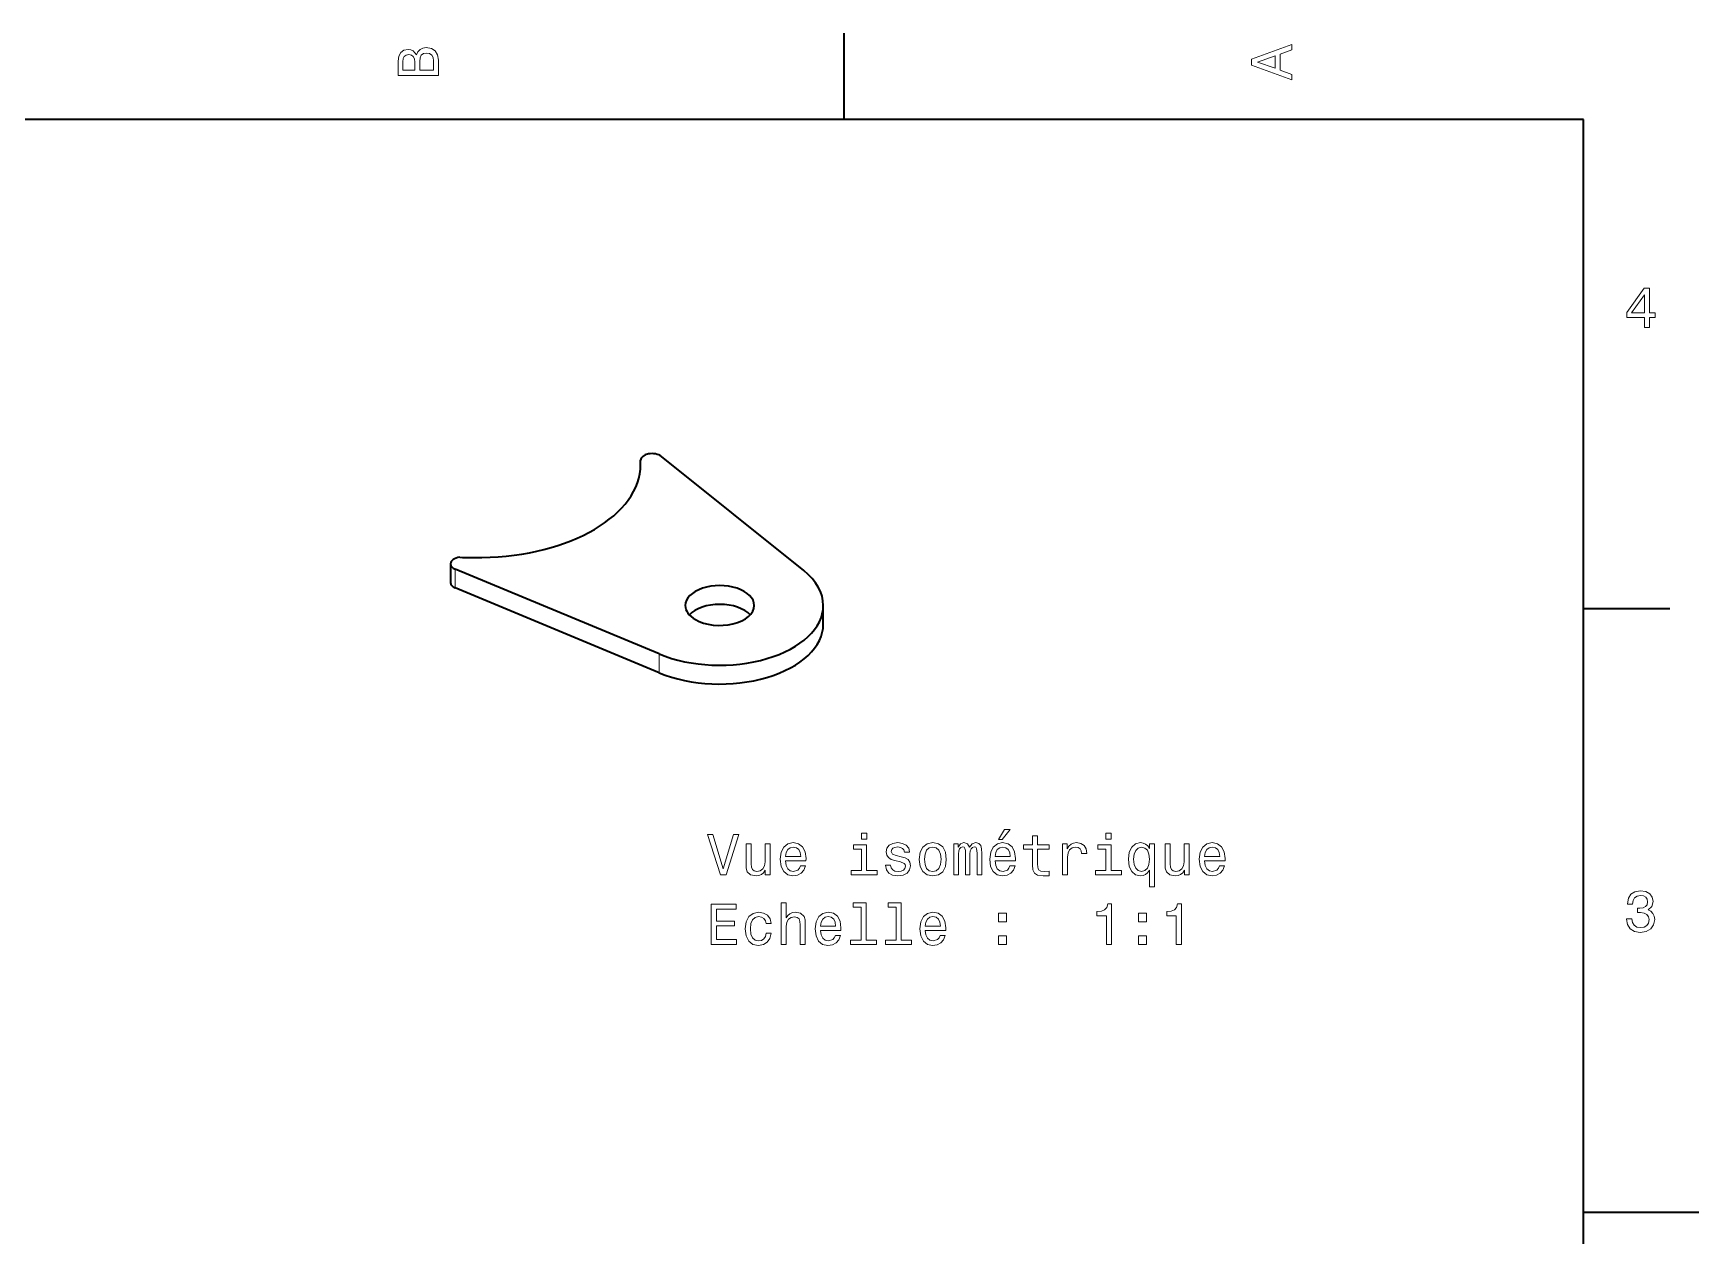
# Model space of a CAD drawing. Extents: x 0 to 297, y 0 to 210.
# Drawn here: x 152.2 to 297, y 103 to 207.5 of the extents above; entities that cross this region are included whole.
import ezdxf

# ---------------------------------------------------------------- set-up
doc = ezdxf.new("R2010")
doc.units = 0

msp = doc.modelspace()

# ---------------------------------------------------------------- linework, layer by layer
at = {"color": 7, "lineweight": 35, "ltscale": 0.1875}
for p, q in [((222.699997, 200), (222.699997, 207.5)), ((287, 157.5), (294.5, 157.5))]:
    msp.add_line(p, q, dxfattribs=at)
at = {"color": 7, "lineweight": 35}
for p, q in [((287, 200), (10, 200)), ((287, 10), (287, 200))]:
    msp.add_line(p, q, dxfattribs=at)
at = {"color": 7, "lineweight": 35, "ltscale": 0.017934}
msp.add_line((205.007416, 169.658142), (205.007416, 170.375488), dxfattribs=at)
at = {"color": 7, "lineweight": 13, "ltscale": 0.016999}
msp.add_line((205.008347, 169.670685), (205.008347, 170.350647), dxfattribs=at)
at = {"color": 7, "lineweight": 35, "ltscale": 0.396766}
msp.add_line((219.201172, 160.785248), (206.818924, 170.712845), dxfattribs=at)
at = {"color": 7, "lineweight": 35, "ltscale": 0.040825}
for p, q in [((188.489746, 161.373245), (188.489746, 159.74025)), ((220.897705, 156.115753), (220.897705, 157.748749))]:
    msp.add_line(p, q, dxfattribs=at)
at = {"color": 7, "lineweight": 13, "ltscale": 0.040825}
for p, q in [((188.90538, 160.904739), (188.90538, 159.271744)), ((206.638474, 151.899185), (206.638474, 153.532181))]:
    msp.add_line(p, q, dxfattribs=at)
at = {"color": 7, "lineweight": 35, "ltscale": 0.480115}
for p, q in [((206.638474, 153.532181), (188.90538, 160.904739)), ((206.638474, 151.899185), (188.90538, 159.271744))]:
    msp.add_line(p, q, dxfattribs=at)
at = {"color": 7, "lineweight": 35, "ltscale": 0.25}
msp.add_line((287, 105), (297, 105), dxfattribs=at)
at = {"color": 7, "lineweight": 13}
for points in [[(185.542007, 205.630417), (185.249496, 205.983429), (185.052811, 206.074219), (184.81073, 206.104477), (184.432495, 206.03891), (184.160156, 205.842224), (183.993729, 205.524506), (183.933212, 205.080704), (183.933212, 203.835022), (187.433212, 203.835022), (187.433212, 205.151306), (187.36261, 205.620331), (187.155838, 205.968307), (186.828018, 206.185165), (186.384216, 206.260818), (186.08667, 206.215424), (185.839554, 206.094391), (185.65799, 205.897705)], [(185.385666, 204.984879), (185.385666, 204.298996), (184.351807, 204.298996), (184.351807, 205.025223), (184.382065, 205.297562), (184.472839, 205.489197), (184.629181, 205.605194), (184.86116, 205.645538), (185.093155, 205.600143), (185.254532, 205.479111), (185.355408, 205.272339)], [(187.014618, 205.095825), (187.014618, 204.298996), (185.809296, 204.298996), (185.809296, 205.050446), (185.844589, 205.368164), (185.9505, 205.595108), (186.132065, 205.731277), (186.394302, 205.776657), (186.671692, 205.731277), (186.863327, 205.605194), (186.979324, 205.393372)], [(261.633209, 203.466858), (261.633209, 203.930847), (260.604401, 204.298996), (260.604401, 205.695969), (261.633209, 206.064133), (261.633209, 206.538193), (258.128174, 205.257217), (258.128174, 204.742798)], [(260.17572, 204.460388), (258.632477, 205), (260.17572, 205.539627)], [(292.277374, 181.916794), (292.731262, 181.916794), (292.731262, 182.784225), (293.23056, 182.784225), (293.23056, 183.187683), (292.731262, 183.187683), (292.731262, 185.341141), (292.272339, 185.341141), (290.739197, 183.228027), (290.739197, 182.784225), (292.277374, 182.784225)], [(291.162842, 183.187683), (292.277374, 184.756134), (292.277374, 183.187683)], [(213.080048, 137.828201), (212.202515, 134.847641), (211.299789, 137.828201), (210.820679, 137.828201), (211.950363, 134.323151), (212.454681, 134.323151), (213.559143, 137.828201)], [(224.674423, 137.944183), (224.205399, 137.944183), (224.205399, 137.439865), (224.674423, 137.439865)], [(236.142731, 137.399521), (236.440277, 137.399521), (237.141281, 138.256866), (236.647049, 138.256866)], [(239.077881, 136.562347), (239.077881, 135.205719), (239.108139, 134.766953), (239.249359, 134.464355), (239.531769, 134.287842), (240.01088, 134.227325), (240.53537, 134.252548), (240.53537, 134.635834), (240.152084, 134.605576), (239.804108, 134.64592), (239.617508, 134.772003), (239.536819, 134.98381), (239.521683, 135.281357), (239.521683, 136.562347), (240.53537, 136.562347), (240.53537, 136.940582), (239.521683, 136.940582), (239.521683, 137.732376), (239.077881, 137.732376), (239.077881, 136.940582), (238.31131, 136.940582), (238.31131, 136.562347)], [(245.926575, 137.944183), (245.457565, 137.944183), (245.457565, 137.439865), (245.926575, 137.439865)], [(216.282486, 137.031357), (215.838684, 137.031357), (215.838684, 135.467957), (215.788254, 135.104858), (215.641998, 134.842606), (215.415054, 134.681213), (215.117508, 134.630783), (214.880478, 134.671127), (214.729172, 134.792175), (214.643448, 134.998947), (214.623276, 135.291443), (214.623276, 137.031357), (214.179474, 137.031357), (214.179474, 135.251099), (214.194595, 134.893036), (214.290421, 134.59549), (214.582932, 134.323151), (215.051941, 134.227325), (215.304108, 134.262634), (215.520966, 134.353409), (215.707565, 134.50975), (215.858856, 134.736694), (215.858856, 134.323151), (216.282486, 134.323151)], [(217.618942, 135.54866), (219.394165, 135.54866), (219.3992, 135.755432), (219.318512, 136.335403), (219.096619, 136.769119), (218.743591, 137.031357), (218.274567, 137.127182), (217.815628, 137.026321), (217.462601, 136.743896), (217.235657, 136.284973), (217.154968, 135.679779), (217.230621, 135.059464), (217.457565, 134.605576), (217.805542, 134.323151), (218.25943, 134.227325), (218.652802, 134.292892), (218.975571, 134.464355), (219.212601, 134.736694), (219.34877, 135.099808), (218.910019, 135.099808), (218.819229, 134.898071), (218.68811, 134.74678), (218.314911, 134.625748), (218.027451, 134.681213), (217.810593, 134.857727), (217.669373, 135.145203), (217.618942, 135.533524)], [(217.618942, 135.92186), (217.674423, 136.269836), (217.810593, 136.527039), (218.017365, 136.68338), (218.289703, 136.738861), (218.556992, 136.68338), (218.763763, 136.527039), (218.889847, 136.269836), (218.935226, 135.92186)], [(224.659286, 134.69635), (224.659286, 136.940582), (223.519531, 136.940582), (223.519531, 136.562347), (224.215485, 136.562347), (224.215485, 134.69635), (223.307709, 134.69635), (223.307709, 134.323151), (225.577164, 134.323151), (225.577164, 134.69635)], [(227.665054, 135.901688), (227.236389, 136.002548), (226.918655, 136.118546), (226.812744, 136.355576), (226.843018, 136.522003), (226.948914, 136.643036), (227.120392, 136.718689), (227.367508, 136.748947), (227.604538, 136.718689), (227.791138, 136.627899), (227.91217, 136.491745), (227.962616, 136.310181), (228.396332, 136.310181), (228.396332, 136.320267), (228.320679, 136.648071), (228.113907, 136.905289), (227.791138, 137.066666), (227.367508, 137.127182), (226.938828, 137.066666), (226.62616, 136.900238), (226.429474, 136.653122), (226.368942, 136.340439), (226.414337, 136.037842), (226.555542, 135.826035), (226.787537, 135.674728), (227.125427, 135.568832), (227.619675, 135.447784), (227.922256, 135.321716), (228.00296, 135.22084), (228.033218, 135.06955), (227.987823, 134.88295), (227.866791, 134.741745), (227.670105, 134.650955), (227.407852, 134.620697), (227.130478, 134.650955), (226.928741, 134.756866), (226.792572, 134.928345), (226.737106, 135.165375), (226.308426, 135.165375), (226.379028, 134.761917), (226.5858, 134.469406), (226.91362, 134.292892), (227.367508, 134.227325), (227.841568, 134.292892), (228.189545, 134.469406), (228.401367, 134.751831), (228.47702, 135.11998), (228.421539, 135.437698), (228.265198, 135.654556), (228.007996, 135.795776)], [(229.243591, 135.674728), (229.32428, 135.059464), (229.556274, 134.605576), (229.924423, 134.323151), (230.418655, 134.227325), (230.907852, 134.323151), (231.276001, 134.600525), (231.507996, 135.054413), (231.593735, 135.674728), (231.507996, 136.290009), (231.276001, 136.748947), (230.907852, 137.026321), (230.418655, 137.127182), (229.924423, 137.026321), (229.556274, 136.743896), (229.32428, 136.290009)], [(229.697479, 135.679779), (229.742859, 136.133667), (229.884079, 136.461487), (230.111023, 136.663208), (230.418655, 136.73381), (230.721252, 136.663208), (230.948196, 136.466522), (231.089417, 136.133667), (231.139847, 135.679779), (231.089417, 135.22084), (230.948196, 134.887985), (230.721252, 134.686264), (230.418655, 134.620697), (230.111023, 134.686264), (229.884079, 134.887985), (229.742859, 135.22084)], [(232.234222, 134.323151), (232.642731, 134.323151), (232.642731, 136.133667), (232.667938, 136.406006), (232.743591, 136.602692), (232.859589, 136.718689), (233.01088, 136.764069), (233.131912, 136.723724), (233.212616, 136.622864), (233.25296, 136.451385), (233.268082, 136.224442), (233.268082, 134.323151), (233.651367, 134.323151), (233.651367, 136.133667), (233.67659, 136.400955), (233.752228, 136.597641), (233.873276, 136.718689), (234.024567, 136.764069), (234.145599, 136.723724), (234.226303, 136.622864), (234.276733, 136.224442), (234.276733, 134.323151), (234.685226, 134.323151), (234.685226, 136.194183), (234.660019, 136.58252), (234.579315, 136.880066), (234.417938, 137.06163), (234.155701, 137.127182), (233.848053, 137.026321), (233.611023, 136.73381), (233.424423, 137.021271), (233.11174, 137.127182), (232.82428, 137.026321), (232.627594, 136.743896), (232.627594, 137.031357), (232.234222, 137.031357)], [(235.835083, 135.54866), (237.610306, 135.54866), (237.615341, 135.755432), (237.534653, 136.335403), (237.312744, 136.769119), (236.959732, 137.031357), (236.490707, 137.127182), (236.031769, 137.026321), (235.678741, 136.743896), (235.451797, 136.284973), (235.371109, 135.679779), (235.446762, 135.059464), (235.673706, 134.605576), (236.021683, 134.323151), (236.475571, 134.227325), (236.868942, 134.292892), (237.191711, 134.464355), (237.428741, 134.736694), (237.564911, 135.099808), (237.12616, 135.099808), (237.03537, 134.898071), (236.904251, 134.74678), (236.531052, 134.625748), (236.243591, 134.681213), (236.026733, 134.857727), (235.885513, 135.145203), (235.835083, 135.533524)], [(235.835083, 135.92186), (235.890564, 136.269836), (236.026733, 136.527039), (236.233505, 136.68338), (236.505829, 136.738861), (236.773132, 136.68338), (236.979904, 136.527039), (237.105988, 136.269836), (237.151367, 135.92186)], [(241.685226, 134.323151), (242.129028, 134.323151), (242.129028, 135.871414), (242.174423, 136.244614), (242.310593, 136.511917), (242.532486, 136.673294), (242.830048, 136.728775), (243.051941, 136.693466), (243.218369, 136.592606), (243.319229, 136.421127), (243.354538, 136.189148), (243.803375, 136.189148), (243.742859, 136.597641), (243.576447, 136.890152), (243.299057, 137.066666), (242.920822, 137.127182), (242.66362, 137.086838), (242.441711, 136.985977), (242.245026, 136.814499), (242.088684, 136.58252), (242.088684, 137.031357), (241.685226, 137.031357)], [(245.911453, 134.69635), (245.911453, 136.940582), (244.771683, 136.940582), (244.771683, 136.562347), (245.467651, 136.562347), (245.467651, 134.69635), (244.559875, 134.69635), (244.559875, 134.323151), (246.829315, 134.323151), (246.829315, 134.69635)], [(249.255112, 136.612778), (249.09877, 136.839722), (248.922256, 137.001099), (248.715485, 137.091888), (248.478455, 137.127182), (248.049774, 137.026321), (247.716919, 136.743896), (247.500061, 136.290009), (247.424423, 135.679779), (247.500061, 135.064499), (247.716919, 134.610611), (248.049774, 134.323151), (248.478455, 134.227325), (248.715485, 134.257584), (248.917221, 134.343323), (249.093719, 134.499664), (249.255112, 134.736694), (249.255112, 133.274155), (249.698914, 133.274155), (249.698914, 137.031357), (249.255112, 137.031357)], [(247.878311, 135.679779), (247.923706, 136.128632), (248.064911, 136.456436), (248.276733, 136.658173), (248.554108, 136.728775), (248.846619, 136.658173), (249.068512, 136.461487), (249.199631, 136.133667), (249.250061, 135.679779), (249.199631, 135.22084), (249.068512, 134.893036), (248.846619, 134.691299), (248.554108, 134.625748), (248.276733, 134.691299), (248.064911, 134.893036), (247.923706, 135.225891)], [(252.714767, 137.031357), (252.270966, 137.031357), (252.270966, 135.467957), (252.22052, 135.104858), (252.07428, 134.842606), (251.847321, 134.681213), (251.549774, 134.630783), (251.312744, 134.671127), (251.161453, 134.792175), (251.075714, 134.998947), (251.055542, 135.291443), (251.055542, 137.031357), (250.61174, 137.031357), (250.61174, 135.251099), (250.626862, 134.893036), (250.722687, 134.59549), (251.015198, 134.323151), (251.484222, 134.227325), (251.736374, 134.262634), (251.953247, 134.353409), (252.139832, 134.50975), (252.291138, 134.736694), (252.291138, 134.323151), (252.714767, 134.323151)], [(254.051224, 135.54866), (255.826431, 135.54866), (255.831482, 135.755432), (255.750793, 136.335403), (255.528885, 136.769119), (255.175858, 137.031357), (254.706848, 137.127182), (254.24791, 137.026321), (253.894882, 136.743896), (253.667938, 136.284973), (253.58725, 135.679779), (253.662888, 135.059464), (253.889832, 134.605576), (254.237823, 134.323151), (254.691711, 134.227325), (255.085083, 134.292892), (255.407852, 134.464355), (255.644882, 134.736694), (255.781052, 135.099808), (255.342285, 135.099808), (255.251511, 134.898071), (255.120392, 134.74678), (254.747192, 134.625748), (254.459717, 134.681213), (254.242859, 134.857727), (254.101654, 135.145203), (254.051224, 135.533524)], [(254.051224, 135.92186), (254.106689, 136.269836), (254.242859, 136.527039), (254.449631, 136.68338), (254.72197, 136.738861), (254.989258, 136.68338), (255.19603, 136.527039), (255.322113, 136.269836), (255.367493, 135.92186)], [(211.143448, 128.276321), (213.362457, 128.276321), (213.362457, 128.699951), (211.607422, 128.699951), (211.607422, 129.885117), (213.170822, 129.885117), (213.170822, 130.303696), (211.607422, 130.303696), (211.607422, 131.352692), (213.322113, 131.352692), (213.322113, 131.776321), (211.143448, 131.776321)], [(217.230621, 128.276321), (217.674423, 128.276321), (217.674423, 129.839722), (217.719818, 130.197784), (217.866058, 130.460037), (218.093018, 130.621429), (218.395599, 130.681946), (218.63768, 130.631516), (218.788971, 130.495346), (218.864624, 130.268402), (218.889847, 129.965805), (218.889847, 128.276321), (219.333649, 128.276321), (219.333649, 130.05658), (219.313477, 130.414642), (219.222687, 130.712204), (218.92514, 130.984528), (218.461166, 131.080353), (218.209, 131.045059), (217.992142, 130.949234), (217.810593, 130.797928), (217.674423, 130.591156), (217.674423, 131.897354), (217.230621, 131.897354)], [(224.185226, 131.524155), (224.185226, 128.649521), (223.2724, 128.649521), (223.2724, 128.276321), (225.536819, 128.276321), (225.536819, 128.649521), (224.629028, 128.649521), (224.629028, 131.897354), (223.489258, 131.897354), (223.489258, 131.524155)], [(227.221252, 131.524155), (227.221252, 128.649521), (226.308426, 128.649521), (226.308426, 128.276321), (228.572845, 128.276321), (228.572845, 128.649521), (227.665054, 128.649521), (227.665054, 131.897354), (226.525284, 131.897354), (226.525284, 131.524155)], [(245.507996, 128.276321), (245.966919, 128.276321), (245.966919, 131.801544), (245.623993, 131.801544), (245.533203, 131.493896), (245.351654, 131.287125), (245.07428, 131.166092), (244.690994, 131.125748), (244.690994, 130.76767), (245.507996, 130.76767)], [(251.580048, 128.276321), (252.038971, 128.276321), (252.038971, 131.801544), (251.69603, 131.801544), (251.605255, 131.493896), (251.423706, 131.287125), (251.146317, 131.166092), (250.763031, 131.125748), (250.763031, 130.76767), (251.580048, 130.76767)], [(290.729126, 130.51622), (290.729126, 130.480911), (290.809814, 129.996765), (291.046844, 129.633652), (291.420044, 129.401657), (291.914276, 129.315933), (292.438782, 129.401657), (292.832153, 129.623566), (293.08429, 129.976593), (293.175079, 130.430481), (293.134735, 130.728027), (293.023773, 130.970108), (292.842224, 131.156708), (292.600159, 131.292877), (292.927948, 131.565216), (293.043945, 131.998932), (292.968292, 132.392303), (292.751434, 132.68985), (292.398407, 132.87645), (291.914276, 132.942017), (291.460388, 132.861313), (291.112396, 132.63942), (290.885468, 132.286392), (290.809814, 131.817368), (290.809814, 131.782074), (291.258636, 131.782074), (291.299011, 132.104828), (291.430115, 132.336823), (291.641937, 132.478027), (291.939484, 132.528473), (292.201721, 132.488113), (292.393372, 132.382217), (292.509369, 132.210739), (292.554749, 131.97876), (292.509369, 131.731628), (292.388336, 131.565216), (292.176514, 131.46434), (291.889069, 131.434082), (291.692383, 131.439133), (291.692383, 131.04071), (291.939484, 131.050797), (292.257202, 131.005417), (292.494232, 130.884369), (292.635468, 130.687683), (292.685883, 130.430481), (292.630402, 130.13797), (292.484161, 129.921112), (292.252167, 129.784943), (291.944519, 129.739563), (291.626801, 129.789993), (291.394806, 129.941284), (291.248566, 130.183365), (291.193085, 130.51622)], [(215.919373, 130.086838), (216.358139, 130.086838), (216.267365, 130.490295), (216.050507, 130.808029), (215.712601, 131.004715), (215.273849, 131.080353), (214.789703, 130.979492), (214.421539, 130.697067), (214.18956, 130.238144), (214.108856, 129.622864), (214.184509, 129.012634), (214.411453, 128.558746), (214.769531, 128.276321), (215.258713, 128.180496), (215.692429, 128.256149), (216.030334, 128.467957), (216.262314, 128.800812), (216.36319, 129.244614), (215.93956, 129.244614), (215.863907, 128.962204), (215.722687, 128.750381), (215.520966, 128.619263), (215.273849, 128.578918), (214.966217, 128.64447), (214.744308, 128.846207), (214.608139, 129.174011), (214.562744, 129.638), (214.608139, 130.091888), (214.749344, 130.419693), (214.976303, 130.621429), (215.273849, 130.692032), (215.536087, 130.646637), (215.732788, 130.53064), (215.863907, 130.339005)], [(220.654968, 129.501831), (222.430191, 129.501831), (222.435226, 129.708603), (222.354538, 130.288574), (222.132629, 130.72229), (221.779617, 130.984528), (221.310593, 131.080353), (220.851654, 130.979492), (220.498627, 130.697067), (220.271683, 130.238144), (220.190994, 129.63295), (220.266647, 129.012634), (220.493591, 128.558746), (220.841568, 128.276321), (221.295456, 128.180496), (221.688828, 128.246063), (222.011597, 128.417526), (222.248627, 128.689865), (222.384796, 129.052979), (221.946045, 129.052979), (221.855255, 128.851242), (221.724136, 128.699951), (221.350937, 128.578918), (221.063477, 128.634384), (220.846619, 128.810898), (220.705399, 129.098373), (220.654968, 129.486694)], [(220.654968, 129.875031), (220.710449, 130.223007), (220.846619, 130.480209), (221.053391, 130.636551), (221.325714, 130.692032), (221.593018, 130.636551), (221.799789, 130.480209), (221.925858, 130.223007), (221.971252, 129.875031)], [(229.763046, 129.501831), (231.538254, 129.501831), (231.543304, 129.708603), (231.462616, 130.288574), (231.240707, 130.72229), (230.88768, 130.984528), (230.418655, 131.080353), (229.959732, 130.979492), (229.606705, 130.697067), (229.379761, 130.238144), (229.299057, 129.63295), (229.37471, 129.012634), (229.601654, 128.558746), (229.949646, 128.276321), (230.403534, 128.180496), (230.796906, 128.246063), (231.119675, 128.417526), (231.356705, 128.689865), (231.492859, 129.052979), (231.054108, 129.052979), (230.963333, 128.851242), (230.832199, 128.699951), (230.459, 128.578918), (230.171539, 128.634384), (229.954681, 128.810898), (229.813477, 129.098373), (229.763046, 129.486694)], [(229.763046, 129.875031), (229.818512, 130.223007), (229.954681, 130.480209), (230.161453, 130.636551), (230.433792, 130.692032), (230.70108, 130.636551), (230.907852, 130.480209), (231.033936, 130.223007), (231.079315, 129.875031)], [(236.142731, 130.233093), (236.838684, 130.233093), (236.838684, 130.984528), (236.142731, 130.984528)], [(248.286804, 130.233093), (248.982773, 130.233093), (248.982773, 130.984528), (248.286804, 130.984528)], [(236.142731, 128.276321), (236.838684, 128.276321), (236.838684, 129.027756), (236.142731, 129.027756)], [(248.286804, 128.276321), (248.982773, 128.276321), (248.982773, 129.027756), (248.286804, 129.027756)]]:
    msp.add_lwpolyline(points, close=True, dxfattribs=at)
at = {"color": 7, "lineweight": 35}
for centre, radius, start, end in [((200.405258, 170.007462), 4.615867, 359.996659, 4.263836), ((190.511307, 186.744308), 24.834625, 267.191861, 271.636934)]:
    msp.add_arc(centre, radius, start, end, dxfattribs=at)
for centre, major_axis, ratio, start_param, end_param in [((206.007416, 170.375458), (1, 0), 0.57735, 0.6240910482, 3.1415605605), ((190.844055, 169.999802), (14.177063, 0.011551), 0.57015, 4.7384968207, 6.2826708357), ((206.007416, 170.375458), (1, 0), 0.57735, 3.1415605605, 3.1845842276), ((189.489746, 161.37326), (1, 0), 0.57735, 1.767184202, 3.1416154616), ((189.489746, 161.37326), (1, 0), 0.57735, 3.1416154616, 4.0882979322), ((211.897705, 157.748825), (9, 0), 0.57735, 6.2831688006, 6.9072763553), ((189.489746, 159.740265), (1, 0), 0.57735, 3.1416154616, 4.0882979322), ((211.897705, 157.748825), (3, 0), 0.57735, 6.2831853072, 9.4247779608), ((211.897705, 156.115829), (3, 0), 0.57735, 0.4911120435, 2.6504807026), ((211.897705, 157.748825), (9, 0), 0.57735, 4.0882979322, 6.2831688006), ((211.897705, 157.748825), (3, 0), 0.57735, 3.1415926536, 3.926990817), ((211.897705, 157.748825), (3, 0), 0.57735, 3.926990817, 6.2831853072), ((211.897705, 156.115829), (9, 0), 0.57735, 4.0882979322, 6.2831688006)]:
    msp.add_ellipse(centre, major_axis=major_axis, ratio=ratio, start_param=start_param, end_param=end_param, dxfattribs=at)

doc.saveas('drawing.dxf')
